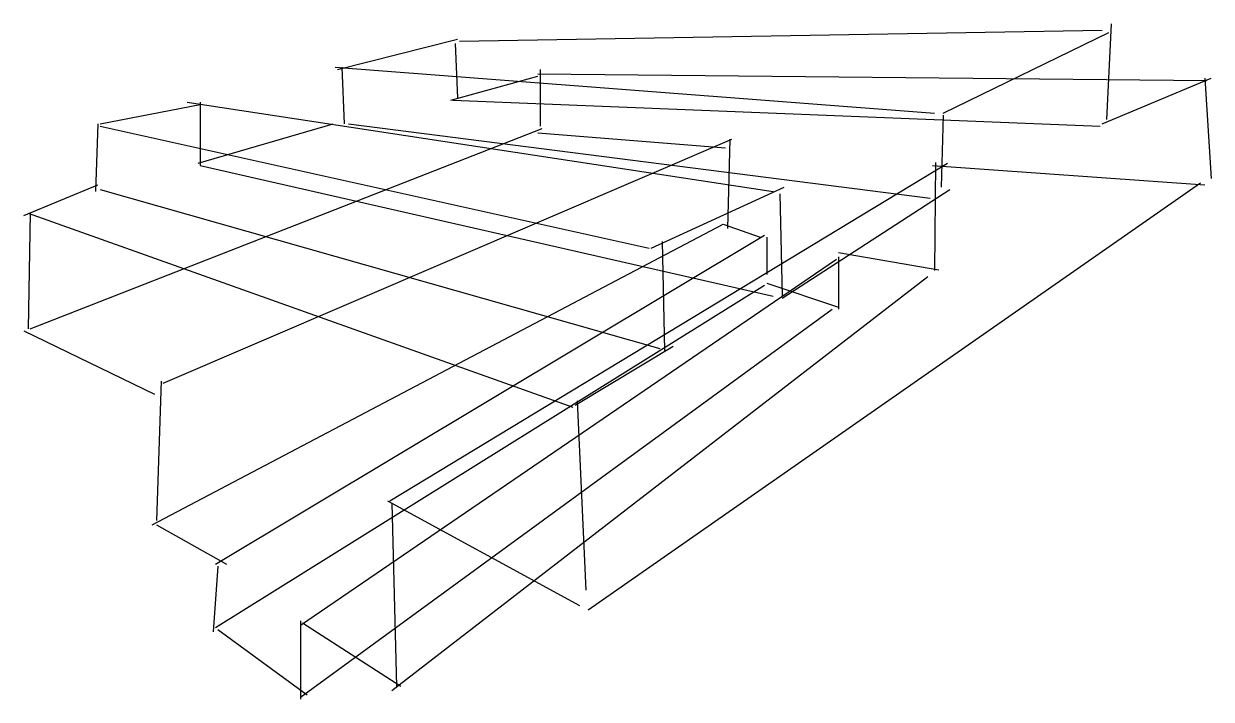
# Model space of a CAD drawing. Header units: metres. Extents: x -328 to 217, y -128 to 182.
import ezdxf

# ---------------------------------------------------------------- set-up
doc = ezdxf.new("R2010")
doc.units = ezdxf.units.M

msp = doc.modelspace()

# ---------------------------------------------------------------- linework, layer by layer
at = {"color": 0}
for p, q in [((171, 181.5), (169, 137.5)), ((-184, 160.5), (-129, 174.5)), ((-128, 173.5), (167, 178.5)), ((94, 140.5), (170, 177.5)), ((-130, 172.5), (-129, 147.5)), ((-185, 161.5), (90, 140.5)), ((-182, 161.5), (-181, 135.5)), ((-92, 158.5), (215, 155.5)), ((-91, 160.5), (-91, 134.5)), ((-132, 146.5), (-92, 157.5)), ((167, 135.5), (217, 156.5)), ((214, 156.5), (217, 110.5)), ((-293, 135.5), (-247, 144.5)), ((-253, 145.5), (16, 104.5)), ((-247, 145.5), (-247, 116.5)), ((-131, 146.5), (166, 134.5)), ((94, 139.5), (93, 106.5)), ((-325, 41.5), (-90, 133.5)), ((-294, 135.5), (-295, 104.5)), ((-293, 134.5), (-41, 78.5)), ((-248, 117.5), (-186, 135.5)), ((-179, 135.5), (88, 101.5)), ((-92, 131.5), (-6, 124.5)), ((-264, 16.5), (-3, 128.5)), ((-4, 128.5), (-5, 87.5)), ((-247, 116.5), (16, 56.5)), ((-160, -37.5), (96, 117.5)), ((89, 116.5), (214, 107.5)), ((90.5, 117.75), (90, 68.25)), ((-328, 93.5), (-294, 107.5)), ((-293, 105.5), (-36, 32.5)), ((-69, -87.5), (212, 108.5)), ((-40, 78.5), (21, 106.5)), ((20, 55.5), (97, 105.5)), ((19, 103.5), (20, 56.5)), ((-326, 94.5), (-76, 5.5)), ((-325, 94.5), (-326, 41.5)), ((-269, -48.5), (-7, 89.5)), ((-7, 89.5), (10, 83.5)), ((-240, -66.5), (12, 84.5)), ((13, 83.5), (13, 66.5)), ((-35, 81.5), (-34, 31.5)), ((46, 76.5), (92, 68.5)), ((-201, -94.5), (45, 73.5)), ((46, 74.5), (46, 50.5)), ((-159, -124.5), (87, 65.5)), ((-240, -95.5), (12, 61.5)), ((13, 62.5), (46, 51.5)), ((-201, -127.5), (43, 50.5)), ((-328, 40.5), (-268, 11.5)), ((-75, 6.5), (-30, 33.5)), ((-265, 17.5), (-267, -46.5)), ((-74, 8.5), (-70, -78.5)), ((-161, -37.5), (-73, -85.5)), ((-159, -38.5), (-157, -122.5)), ((-267, -48.5), (-235, -66.5)), ((-239, -67.5), (-241, -97.5)), ((-201, -92.5), (-201, -128.5)), ((-239, -96.5), (-198, -126.5)), ((-200, -93.5), (-155, -122.5))]:
    msp.add_line(p, q, dxfattribs=at)

doc.saveas('drawing.dxf')
